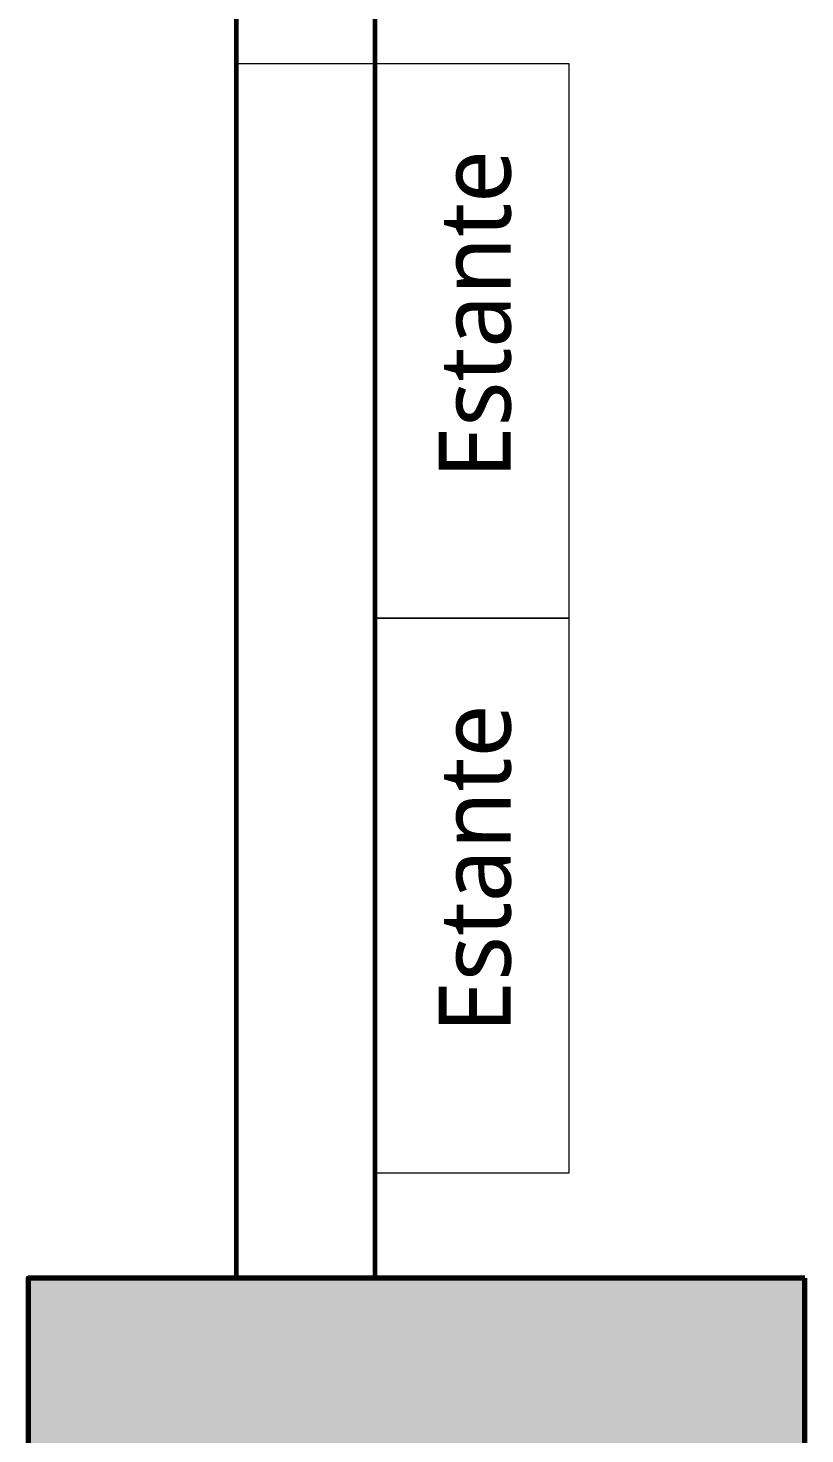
# Model space of a CAD drawing. Header units: millimetres. Extents: x 1 to 121, y 0 to 90.
# Drawn here: x 45.751 to 47.151, y 11.593 to 14.128 of the extents above; entities that cross this region are included whole.
import ezdxf

# ---------------------------------------------------------------- set-up
doc = ezdxf.new("R2010")
doc.units = ezdxf.units.MM
for name, color, linetype, lineweight in [('COLUMNAS 50', 32, 'Continuous', 70), ('Cotas varias El', 253, 'Continuous', 13), ('GRAFO 0 BLANCO', 7, 'Continuous', 0), ('letras sr', 7, 'Continuous', 5), ('Muros el', 144, 'Continuous', 60), ('Vanos', 140, 'Continuous', 5)]:
    doc.layers.add(name, color=color, linetype=linetype, lineweight=lineweight)
doc.styles.add('Generales', font='trebuc.ttf', dxfattribs={"height": 0.1})

msp = doc.modelspace()

# ---------------------------------------------------------------- hatches: boundary and pattern name
at = {"layer": 'GRAFO 0 BLANCO', "true_color": 0xc7c8ca}
h = msp.add_hatch(color=9, dxfattribs=at)
h.dxf.hatch_style = 1
h.paths.add_polyline_path([(47.151, 11.4235), (47.151, 11.8735), (45.751, 11.8735), (45.751, 11.4235)])

# ---------------------------------------------------------------- linework, layer by layer
at = {"layer": 'COLUMNAS 50', "linetype": 'Continuous'}
msp.add_lwpolyline([(47.151, 11.8735), (45.751, 11.8735), (45.751, 11.4235), (47.151, 11.4235)], close=True, dxfattribs=at)
at = {"layer": 'Cotas varias El'}
msp.add_line((46.376, 14.0635), (46.126, 14.0635), dxfattribs=at)
at = {"layer": 'Muros el', "ltscale": 0.05}
for p, q in [((46.126, 20.7747), (46.126, 11.8735)), ((46.376, 20.7747), (46.376, 11.8735))]:
    msp.add_line(p, q, dxfattribs=at)
at = {"layer": 'Vanos'}
for points in [[(46.726, 13.0635), (46.726, 14.0635), (46.376, 14.0635), (46.376, 13.0635)], [(46.726, 12.0635), (46.726, 13.0635), (46.376, 13.0635), (46.376, 12.0635)]]:
    msp.add_lwpolyline(points, close=True, dxfattribs=at)

# ---------------------------------------------------------------- texts
at = {"layer": 'letras sr', "char_height": 0.13, "attachment_point": 1, "rotation": 90, "style": 'Generales'}
for insert in [(46.4907, 13.3153), (46.4907, 12.3153)]:
    msp.add_mtext_dynamic_manual_height_columns('Estante', width=0.714741, gutter_width=0.5, heights=[0], dxfattribs=dict(at, insert=insert))

doc.saveas('drawing.dxf')
